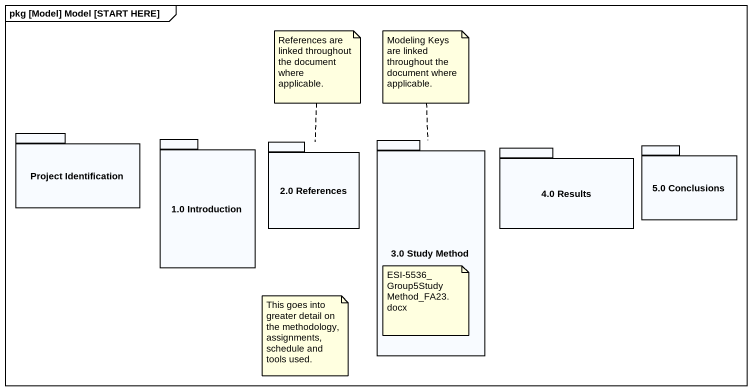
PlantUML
@startuml
mainframe pkg [Model] Model [START HERE]
package "Project Identification" as Project_Identification {
}
package "1.0 Introduction" as p1_0_Introduction {
}
package "2.0 References" as p2_0_References {
}
package "3.0 Study Method" as p3_0_Study_Method {
}
package "4.0 Results" as p4_0_Results {
}
package "5.0 Conclusions" as p5_0_Conclusions {
}
note top of p2_0_References : References are linked throughout the document where applicable.
note top of p3_0_Study_Method : Modeling Keys are linked throughout the document where applicable.
note as N3
  This goes into greater detail on the methodology, assignments, schedule and tools used.
end note
note as N4
  ESI-5536_Group5StudyMethod_FA23.docx
end note
@enduml
